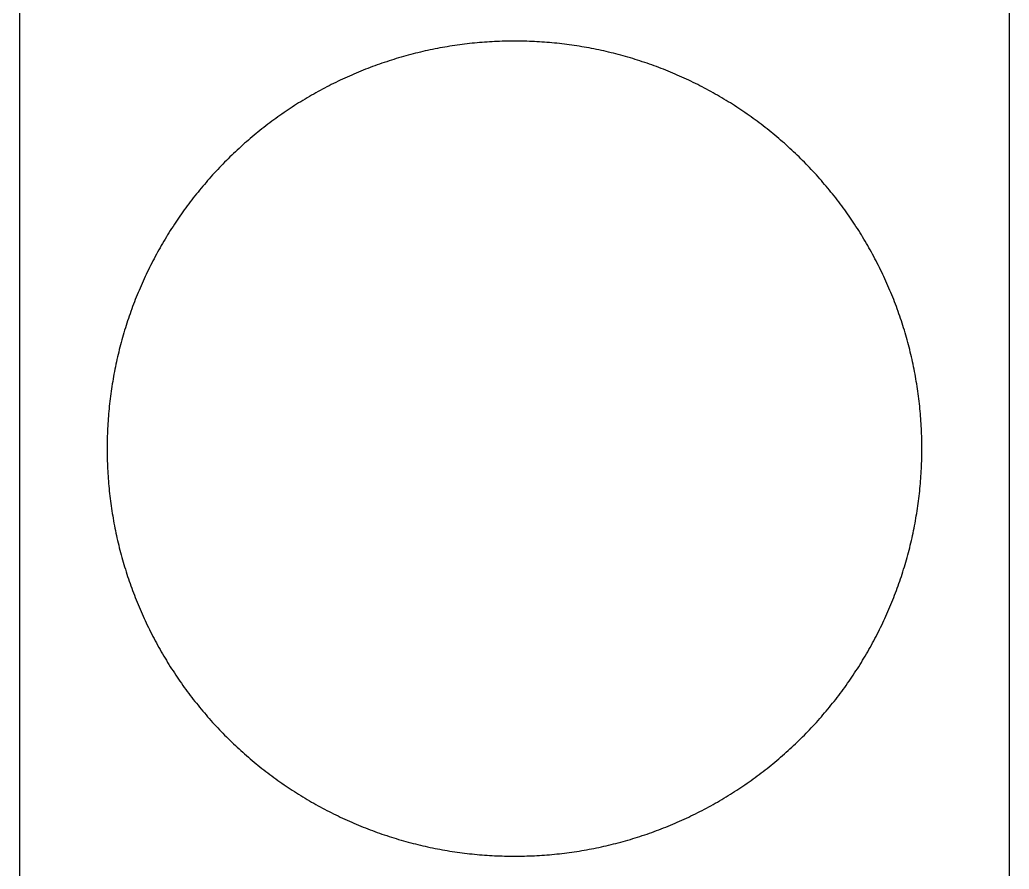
# Model space of a CAD drawing. Header units: millimetres. Extents: x 0 to 105, y 0 to 73.
# Drawn here: x 0 to 34, y 15.55 to 44.73 of the extents above; entities that cross this region are included whole.
import ezdxf

# ---------------------------------------------------------------- set-up
doc = ezdxf.new("R2010")
doc.units = ezdxf.units.MM
doc.layers.add('CUT', color=7, linetype='Continuous')

msp = doc.modelspace()

# ---------------------------------------------------------------- linework, layer by layer
at = {"layer": 'CUT'}
for points in [[(0, 0), (0, 60), (34, 60), (34, 0)], [(30.993, 30.429), (30.991, 30.515), (30.987, 30.601), (30.983, 30.687), (30.979, 30.773), (30.974, 30.858), (30.968, 30.944), (30.962, 31.03), (30.955, 31.116), (30.948, 31.201), (30.941, 31.287), (30.933, 31.372), (30.924, 31.458), (30.915, 31.543), (30.905, 31.628), (30.895, 31.714), (30.884, 31.799), (30.873, 31.884), (30.861, 31.969), (30.848, 32.054), (30.836, 32.139), (30.822, 32.224), (30.808, 32.309), (30.794, 32.393), (30.779, 32.478), (30.763, 32.563), (30.747, 32.647), (30.731, 32.731), (30.714, 32.815), (30.696, 32.9), (30.678, 32.984), (30.66, 33.067), (30.641, 33.151), (30.621, 33.235), (30.601, 33.318), (30.58, 33.402), (30.559, 33.485), (30.538, 33.568), (30.516, 33.651), (30.493, 33.734), (30.47, 33.817), (30.446, 33.899), (30.422, 33.982), (30.397, 34.064), (30.372, 34.146), (30.346, 34.228), (30.32, 34.31), (30.293, 34.392), (30.266, 34.473), (30.239, 34.554), (30.21, 34.635), (30.182, 34.716), (30.152, 34.797), (30.123, 34.878), (30.093, 34.958), (30.062, 35.039), (30.031, 35.119), (29.999, 35.198), (29.967, 35.278), (29.934, 35.358), (29.901, 35.437), (29.868, 35.516), (29.834, 35.595), (29.799, 35.673), (29.764, 35.752), (29.728, 35.83), (29.692, 35.908), (29.656, 35.986), (29.619, 36.063), (29.581, 36.141), (29.544, 36.218), (29.505, 36.295), (29.466, 36.371), (29.427, 36.448), (29.387, 36.524), (29.347, 36.6), (29.306, 36.675), (29.265, 36.751), (29.223, 36.826), (29.181, 36.901), (29.139, 36.975), (29.096, 37.05), (29.052, 37.124), (29.008, 37.197), (28.964, 37.271), (28.919, 37.344), (28.874, 37.417), (28.828, 37.49), (28.782, 37.562), (28.735, 37.635), (28.688, 37.706), (28.641, 37.778), (28.593, 37.849), (28.544, 37.92), (28.495, 37.991), (28.446, 38.061), (28.397, 38.131), (28.346, 38.201), (28.296, 38.271), (28.245, 38.34), (28.194, 38.409), (28.142, 38.477), (28.089, 38.545), (28.037, 38.613), (27.984, 38.681), (27.93, 38.748), (27.876, 38.815), (27.822, 38.882), (27.767, 38.948), (27.712, 39.014), (27.657, 39.079), (27.601, 39.144), (27.545, 39.209), (27.488, 39.274), (27.431, 39.338), (27.373, 39.402), (27.315, 39.465), (27.257, 39.528), (27.199, 39.591), (27.139, 39.654), (27.08, 39.716), (27.02, 39.777), (26.96, 39.839), (26.899, 39.899), (26.839, 39.96), (26.777, 40.02), (26.716, 40.08), (26.654, 40.139), (26.591, 40.199), (26.528, 40.257), (26.465, 40.315), (26.402, 40.373), (26.338, 40.431), (26.274, 40.488), (26.209, 40.545), (26.144, 40.601), (26.079, 40.657), (26.014, 40.712), (25.948, 40.767), (25.882, 40.822), (25.815, 40.876), (25.748, 40.93), (25.681, 40.984), (25.613, 41.037), (25.545, 41.089), (25.477, 41.142), (25.409, 41.194), (25.34, 41.245), (25.271, 41.296), (25.201, 41.346), (25.131, 41.397), (25.061, 41.446), (24.991, 41.495), (24.92, 41.544), (24.849, 41.593), (24.778, 41.641), (24.706, 41.688), (24.635, 41.735), (24.562, 41.782), (24.49, 41.828), (24.417, 41.874), (24.344, 41.919), (24.271, 41.964), (24.197, 42.008), (24.124, 42.052), (24.05, 42.096), (23.975, 42.139), (23.901, 42.181), (23.826, 42.223), (23.751, 42.265), (23.675, 42.306), (23.6, 42.347), (23.524, 42.387), (23.448, 42.427), (23.371, 42.466), (23.295, 42.505), (23.218, 42.544), (23.141, 42.581), (23.063, 42.619), (22.986, 42.656), (22.908, 42.692), (22.83, 42.728), (22.752, 42.764), (22.673, 42.799), (22.595, 42.834), (22.516, 42.868), (22.437, 42.901), (22.358, 42.934), (22.278, 42.967), (22.198, 42.999), (22.119, 43.031), (22.039, 43.062), (21.958, 43.093), (21.878, 43.123), (21.797, 43.152), (21.716, 43.182), (21.635, 43.21), (21.554, 43.239), (21.473, 43.266), (21.392, 43.293), (21.31, 43.32), (21.228, 43.346), (21.146, 43.372), (21.064, 43.397), (20.982, 43.422), (20.899, 43.446), (20.817, 43.47), (20.734, 43.493), (20.651, 43.516), (20.568, 43.538), (20.485, 43.559), (20.402, 43.58), (20.318, 43.601), (20.235, 43.621), (20.151, 43.641), (20.067, 43.66), (19.984, 43.678), (19.9, 43.696), (19.815, 43.714), (19.731, 43.731), (19.647, 43.747), (19.563, 43.763), (19.478, 43.779), (19.393, 43.794), (19.309, 43.808), (19.224, 43.822), (19.139, 43.836), (19.054, 43.848), (18.969, 43.861), (18.884, 43.873), (18.799, 43.884), (18.714, 43.895), (18.628, 43.905), (18.543, 43.915), (18.458, 43.924), (18.372, 43.933), (18.287, 43.941), (18.201, 43.948), (18.116, 43.955), (18.03, 43.962), (17.944, 43.968), (17.858, 43.974), (17.773, 43.979), (17.687, 43.983), (17.601, 43.987), (17.515, 43.991), (17.429, 43.993), (17.344, 43.996), (17.258, 43.998), (17.172, 43.999), (17.086, 44), (17, 44), (16.914, 44), (16.828, 43.999), (16.742, 43.998), (16.656, 43.996), (16.571, 43.993), (16.485, 43.991), (16.399, 43.987), (16.313, 43.983), (16.227, 43.979), (16.142, 43.974), (16.056, 43.968), (15.97, 43.962), (15.884, 43.955), (15.799, 43.948), (15.713, 43.941), (15.628, 43.933), (15.542, 43.924), (15.457, 43.915), (15.372, 43.905), (15.286, 43.895), (15.201, 43.884), (15.116, 43.873), (15.031, 43.861), (14.946, 43.848), (14.861, 43.836), (14.776, 43.822), (14.691, 43.808), (14.607, 43.794), (14.522, 43.779), (14.437, 43.763), (14.353, 43.747), (14.269, 43.731), (14.185, 43.714), (14.1, 43.696), (14.016, 43.678), (13.933, 43.66), (13.849, 43.641), (13.765, 43.621), (13.682, 43.601), (13.598, 43.58), (13.515, 43.559), (13.432, 43.538), (13.349, 43.516), (13.266, 43.493), (13.183, 43.47), (13.101, 43.446), (13.018, 43.422), (12.936, 43.397), (12.854, 43.372), (12.772, 43.346), (12.69, 43.32), (12.608, 43.293), (12.527, 43.266), (12.446, 43.239), (12.365, 43.21), (12.284, 43.182), (12.203, 43.152), (12.122, 43.123), (12.042, 43.093), (11.961, 43.062), (11.881, 43.031), (11.802, 42.999), (11.722, 42.967), (11.642, 42.934), (11.563, 42.901), (11.484, 42.868), (11.405, 42.834), (11.327, 42.799), (11.248, 42.764), (11.17, 42.728), (11.092, 42.692), (11.014, 42.656), (10.937, 42.619), (10.859, 42.581), (10.782, 42.544), (10.705, 42.505), (10.629, 42.466), (10.552, 42.427), (10.476, 42.387), (10.4, 42.347), (10.325, 42.306), (10.249, 42.265), (10.174, 42.223), (10.099, 42.181), (10.025, 42.139), (9.95, 42.096), (9.876, 42.052), (9.803, 42.008), (9.729, 41.964), (9.656, 41.919), (9.583, 41.874), (9.51, 41.828), (9.438, 41.782), (9.365, 41.735), (9.294, 41.688), (9.222, 41.641), (9.151, 41.593), (9.08, 41.544), (9.009, 41.495), (8.939, 41.446), (8.869, 41.397), (8.799, 41.346), (8.729, 41.296), (8.66, 41.245), (8.591, 41.194), (8.523, 41.142), (8.455, 41.089), (8.387, 41.037), (8.319, 40.984), (8.252, 40.93), (8.185, 40.876), (8.118, 40.822), (8.052, 40.767), (7.986, 40.712), (7.921, 40.657), (7.856, 40.601), (7.791, 40.545), (7.726, 40.488), (7.662, 40.431), (7.598, 40.373), (7.535, 40.315), (7.472, 40.257), (7.409, 40.199), (7.346, 40.139), (7.284, 40.08), (7.223, 40.02), (7.161, 39.96), (7.101, 39.899), (7.04, 39.839), (6.98, 39.777), (6.92, 39.716), (6.861, 39.654), (6.801, 39.591), (6.743, 39.528), (6.685, 39.465), (6.627, 39.402), (6.569, 39.338), (6.512, 39.274), (6.455, 39.209), (6.399, 39.144), (6.343, 39.079), (6.288, 39.014), (6.233, 38.948), (6.178, 38.882), (6.124, 38.815), (6.07, 38.748), (6.016, 38.681), (5.963, 38.613), (5.911, 38.545), (5.858, 38.477), (5.806, 38.409), (5.755, 38.34), (5.704, 38.271), (5.654, 38.201), (5.603, 38.131), (5.554, 38.061), (5.505, 37.991), (5.456, 37.92), (5.407, 37.849), (5.359, 37.778), (5.312, 37.706), (5.265, 37.635), (5.218, 37.562), (5.172, 37.49), (5.126, 37.417), (5.081, 37.344), (5.036, 37.271), (4.992, 37.197), (4.948, 37.124), (4.904, 37.05), (4.861, 36.975), (4.819, 36.901), (4.777, 36.826), (4.735, 36.751), (4.694, 36.675), (4.653, 36.6), (4.613, 36.524), (4.573, 36.448), (4.534, 36.371), (4.495, 36.295), (4.456, 36.218), (4.419, 36.141), (4.381, 36.063), (4.344, 35.986), (4.308, 35.908), (4.272, 35.83), (4.236, 35.752), (4.201, 35.673), (4.166, 35.595), (4.132, 35.516), (4.099, 35.437), (4.066, 35.358), (4.033, 35.278), (4.001, 35.198), (3.969, 35.119), (3.938, 35.039), (3.907, 34.958), (3.877, 34.878), (3.848, 34.797), (3.818, 34.716), (3.79, 34.635), (3.761, 34.554), (3.734, 34.473), (3.707, 34.392), (3.68, 34.31), (3.654, 34.228), (3.628, 34.146), (3.603, 34.064), (3.578, 33.982), (3.554, 33.899), (3.53, 33.817), (3.507, 33.734), (3.484, 33.651), (3.462, 33.568), (3.441, 33.485), (3.42, 33.402), (3.399, 33.318), (3.379, 33.235), (3.359, 33.151), (3.34, 33.067), (3.322, 32.984), (3.304, 32.9), (3.286, 32.815), (3.269, 32.731), (3.253, 32.647), (3.237, 32.563), (3.221, 32.478), (3.206, 32.393), (3.192, 32.309), (3.178, 32.224), (3.164, 32.139), (3.152, 32.054), (3.139, 31.969), (3.127, 31.884), (3.116, 31.799), (3.105, 31.714), (3.095, 31.628), (3.085, 31.543), (3.076, 31.458), (3.067, 31.372), (3.059, 31.287), (3.052, 31.201), (3.045, 31.116), (3.038, 31.03), (3.032, 30.944), (3.026, 30.858), (3.021, 30.773), (3.017, 30.687), (3.013, 30.601), (3.009, 30.515), (3.007, 30.429), (3.004, 30.344), (3.002, 30.258), (3.001, 30.172), (3, 30.086), (3, 30), (3, 29.914), (3.001, 29.828), (3.002, 29.742), (3.004, 29.656), (3.007, 29.571), (3.009, 29.485), (3.013, 29.399), (3.017, 29.313), (3.021, 29.227), (3.026, 29.142), (3.032, 29.056), (3.038, 28.97), (3.045, 28.884), (3.052, 28.799), (3.059, 28.713), (3.067, 28.628), (3.076, 28.542), (3.085, 28.457), (3.095, 28.372), (3.105, 28.286), (3.116, 28.201), (3.127, 28.116), (3.139, 28.031), (3.152, 27.946), (3.164, 27.861), (3.178, 27.776), (3.192, 27.691), (3.206, 27.607), (3.221, 27.522), (3.237, 27.437), (3.253, 27.353), (3.269, 27.269), (3.286, 27.185), (3.304, 27.1), (3.322, 27.016), (3.34, 26.933), (3.359, 26.849), (3.379, 26.765), (3.399, 26.682), (3.42, 26.598), (3.441, 26.515), (3.462, 26.432), (3.484, 26.349), (3.507, 26.266), (3.53, 26.183), (3.554, 26.101), (3.578, 26.018), (3.603, 25.936), (3.628, 25.854), (3.654, 25.772), (3.68, 25.69), (3.707, 25.608), (3.734, 25.527), (3.761, 25.446), (3.79, 25.365), (3.818, 25.284), (3.848, 25.203), (3.877, 25.122), (3.907, 25.042), (3.938, 24.961), (3.969, 24.881), (4.001, 24.802), (4.033, 24.722), (4.066, 24.642), (4.099, 24.563), (4.132, 24.484), (4.166, 24.405), (4.201, 24.327), (4.236, 24.248), (4.272, 24.17), (4.308, 24.092), (4.344, 24.014), (4.381, 23.937), (4.419, 23.859), (4.456, 23.782), (4.495, 23.705), (4.534, 23.629), (4.573, 23.552), (4.613, 23.476), (4.653, 23.4), (4.694, 23.325), (4.735, 23.249), (4.777, 23.174), (4.819, 23.099), (4.861, 23.025), (4.904, 22.95), (4.948, 22.876), (4.992, 22.803), (5.036, 22.729), (5.081, 22.656), (5.126, 22.583), (5.172, 22.51), (5.218, 22.438), (5.265, 22.365), (5.312, 22.294), (5.359, 22.222), (5.407, 22.151), (5.456, 22.08), (5.505, 22.009), (5.554, 21.939), (5.603, 21.869), (5.654, 21.799), (5.704, 21.729), (5.755, 21.66), (5.806, 21.591), (5.858, 21.523), (5.911, 21.455), (5.963, 21.387), (6.016, 21.319), (6.07, 21.252), (6.124, 21.185), (6.178, 21.118), (6.233, 21.052), (6.288, 20.986), (6.343, 20.921), (6.399, 20.856), (6.455, 20.791), (6.512, 20.726), (6.569, 20.662), (6.627, 20.598), (6.685, 20.535), (6.743, 20.472), (6.801, 20.409), (6.861, 20.346), (6.92, 20.284), (6.98, 20.223), (7.04, 20.161), (7.101, 20.101), (7.161, 20.04), (7.223, 19.98), (7.284, 19.92), (7.346, 19.861), (7.409, 19.801), (7.472, 19.743), (7.535, 19.685), (7.598, 19.627), (7.662, 19.569), (7.726, 19.512), (7.791, 19.455), (7.856, 19.399), (7.921, 19.343), (7.986, 19.288), (8.052, 19.233), (8.118, 19.178), (8.185, 19.124), (8.252, 19.07), (8.319, 19.016), (8.387, 18.963), (8.455, 18.911), (8.523, 18.858), (8.591, 18.806), (8.66, 18.755), (8.729, 18.704), (8.799, 18.654), (8.869, 18.603), (8.939, 18.554), (9.009, 18.505), (9.08, 18.456), (9.151, 18.407), (9.222, 18.359), (9.294, 18.312), (9.365, 18.265), (9.438, 18.218), (9.51, 18.172), (9.583, 18.126), (9.656, 18.081), (9.729, 18.036), (9.803, 17.992), (9.876, 17.948), (9.95, 17.904), (10.025, 17.861), (10.099, 17.819), (10.174, 17.777), (10.249, 17.735), (10.325, 17.694), (10.4, 17.653), (10.476, 17.613), (10.552, 17.573), (10.629, 17.534), (10.705, 17.495), (10.782, 17.456), (10.859, 17.419), (10.937, 17.381), (11.014, 17.344), (11.092, 17.308), (11.17, 17.272), (11.248, 17.236), (11.327, 17.201), (11.405, 17.166), (11.484, 17.132), (11.563, 17.099), (11.642, 17.066), (11.722, 17.033), (11.802, 17.001), (11.881, 16.969), (11.961, 16.938), (12.042, 16.907), (12.122, 16.877), (12.203, 16.848), (12.284, 16.818), (12.365, 16.79), (12.446, 16.761), (12.527, 16.734), (12.608, 16.707), (12.69, 16.68), (12.772, 16.654), (12.854, 16.628), (12.936, 16.603), (13.018, 16.578), (13.101, 16.554), (13.183, 16.53), (13.266, 16.507), (13.349, 16.484), (13.432, 16.462), (13.515, 16.441), (13.598, 16.42), (13.682, 16.399), (13.765, 16.379), (13.849, 16.359), (13.933, 16.34), (14.016, 16.322), (14.1, 16.304), (14.185, 16.286), (14.269, 16.269), (14.353, 16.253), (14.437, 16.237), (14.522, 16.221), (14.607, 16.206), (14.691, 16.192), (14.776, 16.178), (14.861, 16.164), (14.946, 16.152), (15.031, 16.139), (15.116, 16.127), (15.201, 16.116), (15.286, 16.105), (15.372, 16.095), (15.457, 16.085), (15.542, 16.076), (15.628, 16.067), (15.713, 16.059), (15.799, 16.052), (15.884, 16.045), (15.97, 16.038), (16.056, 16.032), (16.142, 16.026), (16.227, 16.021), (16.313, 16.017), (16.399, 16.013), (16.485, 16.009), (16.571, 16.007), (16.656, 16.004), (16.742, 16.002), (16.828, 16.001), (16.914, 16), (17, 16), (17.086, 16), (17.172, 16.001), (17.258, 16.002), (17.344, 16.004), (17.429, 16.007), (17.515, 16.009), (17.601, 16.013), (17.687, 16.017), (17.773, 16.021), (17.858, 16.026), (17.944, 16.032), (18.03, 16.038), (18.116, 16.045), (18.201, 16.052), (18.287, 16.059), (18.372, 16.067), (18.458, 16.076), (18.543, 16.085), (18.628, 16.095), (18.714, 16.105), (18.799, 16.116), (18.884, 16.127), (18.969, 16.139), (19.054, 16.152), (19.139, 16.164), (19.224, 16.178), (19.309, 16.192), (19.393, 16.206), (19.478, 16.221), (19.563, 16.237), (19.647, 16.253), (19.731, 16.269), (19.815, 16.286), (19.9, 16.304), (19.984, 16.322), (20.067, 16.34), (20.151, 16.359), (20.235, 16.379), (20.318, 16.399), (20.402, 16.42), (20.485, 16.441), (20.568, 16.462), (20.651, 16.484), (20.734, 16.507), (20.817, 16.53), (20.899, 16.554), (20.982, 16.578), (21.064, 16.603), (21.146, 16.628), (21.228, 16.654), (21.31, 16.68), (21.392, 16.707), (21.473, 16.734), (21.554, 16.761), (21.635, 16.79), (21.716, 16.818), (21.797, 16.848), (21.878, 16.877), (21.958, 16.907), (22.039, 16.938), (22.119, 16.969), (22.198, 17.001), (22.278, 17.033), (22.358, 17.066), (22.437, 17.099), (22.516, 17.132), (22.595, 17.166), (22.673, 17.201), (22.752, 17.236), (22.83, 17.272), (22.908, 17.308), (22.986, 17.344), (23.063, 17.381), (23.141, 17.419), (23.218, 17.456), (23.295, 17.495), (23.371, 17.534), (23.448, 17.573), (23.524, 17.613), (23.6, 17.653), (23.675, 17.694), (23.751, 17.735), (23.826, 17.777), (23.901, 17.819), (23.975, 17.861), (24.05, 17.904), (24.124, 17.948), (24.197, 17.992), (24.271, 18.036), (24.344, 18.081), (24.417, 18.126), (24.49, 18.172), (24.562, 18.218), (24.635, 18.265), (24.706, 18.312), (24.778, 18.359), (24.849, 18.407), (24.92, 18.456), (24.991, 18.505), (25.061, 18.554), (25.131, 18.603), (25.201, 18.654), (25.271, 18.704), (25.34, 18.755), (25.409, 18.806), (25.477, 18.858), (25.545, 18.911), (25.613, 18.963), (25.681, 19.016), (25.748, 19.07), (25.815, 19.124), (25.882, 19.178), (25.948, 19.233), (26.014, 19.288), (26.079, 19.343), (26.144, 19.399), (26.209, 19.455), (26.274, 19.512), (26.338, 19.569), (26.402, 19.627), (26.465, 19.685), (26.528, 19.743), (26.591, 19.801), (26.654, 19.861), (26.716, 19.92), (26.777, 19.98), (26.839, 20.04), (26.899, 20.101), (26.96, 20.161), (27.02, 20.223), (27.08, 20.284), (27.139, 20.346), (27.199, 20.409), (27.257, 20.472), (27.315, 20.535), (27.373, 20.598), (27.431, 20.662), (27.488, 20.726), (27.545, 20.791), (27.601, 20.856), (27.657, 20.921), (27.712, 20.986), (27.767, 21.052), (27.822, 21.118), (27.876, 21.185), (27.93, 21.252), (27.984, 21.319), (28.037, 21.387), (28.089, 21.455), (28.142, 21.523), (28.194, 21.591), (28.245, 21.66), (28.296, 21.729), (28.346, 21.799), (28.397, 21.869), (28.446, 21.939), (28.495, 22.009), (28.544, 22.08), (28.593, 22.151), (28.641, 22.222), (28.688, 22.294), (28.735, 22.365), (28.782, 22.438), (28.828, 22.51), (28.874, 22.583), (28.919, 22.656), (28.964, 22.729), (29.008, 22.803), (29.052, 22.876), (29.096, 22.95), (29.139, 23.025), (29.181, 23.099), (29.223, 23.174), (29.265, 23.249), (29.306, 23.325), (29.347, 23.4), (29.387, 23.476), (29.427, 23.552), (29.466, 23.629), (29.505, 23.705), (29.544, 23.782), (29.581, 23.859), (29.619, 23.937), (29.656, 24.014), (29.692, 24.092), (29.728, 24.17), (29.764, 24.248), (29.799, 24.327), (29.834, 24.405), (29.868, 24.484), (29.901, 24.563), (29.934, 24.642), (29.967, 24.722), (29.999, 24.802), (30.031, 24.881), (30.062, 24.961), (30.093, 25.042), (30.123, 25.122), (30.152, 25.203), (30.182, 25.284), (30.21, 25.365), (30.239, 25.446), (30.266, 25.527), (30.293, 25.608), (30.32, 25.69), (30.346, 25.772), (30.372, 25.854), (30.397, 25.936), (30.422, 26.018), (30.446, 26.101), (30.47, 26.183), (30.493, 26.266), (30.516, 26.349), (30.538, 26.432), (30.559, 26.515), (30.58, 26.598), (30.601, 26.682), (30.621, 26.765), (30.641, 26.849), (30.66, 26.933), (30.678, 27.016), (30.696, 27.1), (30.714, 27.185), (30.731, 27.269), (30.747, 27.353), (30.763, 27.437), (30.779, 27.522), (30.794, 27.607), (30.808, 27.691), (30.822, 27.776), (30.836, 27.861), (30.848, 27.946), (30.861, 28.031), (30.873, 28.116), (30.884, 28.201), (30.895, 28.286), (30.905, 28.372), (30.915, 28.457), (30.924, 28.542), (30.933, 28.628), (30.941, 28.713), (30.948, 28.799), (30.955, 28.884), (30.962, 28.97), (30.968, 29.056), (30.974, 29.142), (30.979, 29.227), (30.983, 29.313), (30.987, 29.399), (30.991, 29.485), (30.993, 29.571), (30.996, 29.656), (30.998, 29.742), (30.999, 29.828), (31, 29.914), (31, 30), (31, 30.086), (30.999, 30.172), (30.998, 30.258), (30.996, 30.344)]]:
    msp.add_lwpolyline(points, close=True, dxfattribs=at)

doc.saveas('drawing.dxf')
